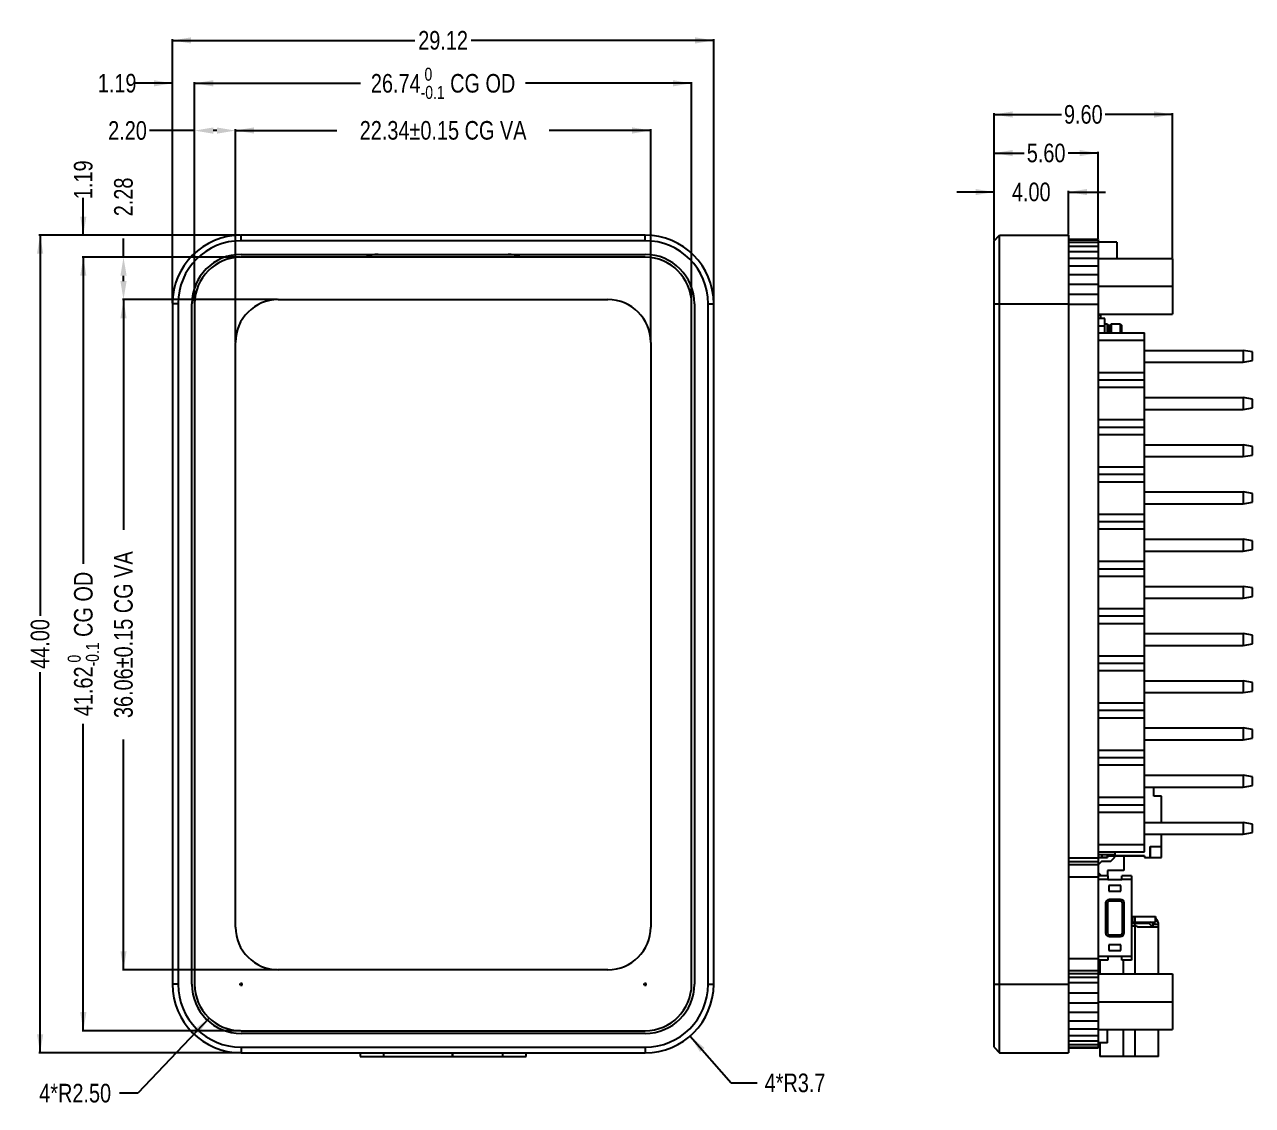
# Model space of a CAD drawing. Header units: millimetres. Extents: x 10 to 132, y -13 to 46.
# Drawn here: x 10.1 to 76.2, y -12.6 to 45.5 of the extents above; entities that cross this region are included whole.
import ezdxf

# ---------------------------------------------------------------- set-up
doc = ezdxf.new("R2010")
doc.units = ezdxf.units.MM
doc.header["$LTSCALE"] = 1.21
doc.header["$MEASUREMENT"] = 0
doc.header["$PDMODE"] = 3
doc.header["$PDSIZE"] = 0.3125
doc.layers.get('0').update_dxf_attribs({"linetype": 'CONTINUOUS'})
doc.layers.get('DEFPOINTS').update_dxf_attribs({"linetype": 'CONTINUOUS'})
doc.layers.add('Dim', color=3, linetype='CONTINUOUS', lineweight=25)
doc.layers.add('SURFACE', color=7, linetype='CONTINUOUS')
doc.styles.get("Standard").update_dxf_attribs({"font": 'txt', "width": 0.8})
doc.dimstyles.get("Standard").update_dxf_attribs({"dimtxt": 0.15625, "dimasz": 0.1875, "dimexe": 0.125, "dimexo": 0.0625, "dimgap": 0.09, "dimtad": 0, "dimtih": 1, "dimtoh": 1, "dimzin": 4, "dimdsep": 46, "dimtxsty": 'Standard', "dimblk": '_FILLED', "dimblk1": '_FILLED', "dimblk2": '_FILLED', "dimcen": 0.09, "dimazin": 1, "dimtp": 0.01, "dimtm": 0.01, "dimtfac": 1, "dimtofl": 0, "dimtmove": 0, "dimatfit": 3, "dimldrblk": '_FILLED', "dimfxl": 1, "dimtolj": 1, "dimtzin": 4, "dimarcsym": 0})

# ---------------------------------------------------------------- blocks, each defined once
blk = doc.blocks.new('_FILLED')
at = {"color": 0, "linetype": 'ByBlock'}
blk.add_solid([(0, 0), (-1, 0.167), (-1, -0.167)], dxfattribs=at)
blk = doc.blocks.new('*D4')
at = {"color": 0, "linetype": 'ByBlock', "lineweight": -2}
for p, q in [((21.481, 28.468), (21.481, 39.901)), ((21.481, 39.838), (26.939, 39.838)), ((43.821, 39.838), (38.363, 39.838)), ((43.821, 28.468), (43.821, 39.901))]:
    blk.add_line(p, q, dxfattribs=at)
at = {"layer": 'DEFPOINTS', "color": 0, "linetype": 'ByBlock'}
for p in [(21.481, 28.437), (43.821, 28.437)]:
    blk.add_point(p, dxfattribs=at)
at = {"color": 0, "linetype": 'ByBlock', "lineweight": -2, "rotation": 180}
blk.add_blockref('_FILLED', (21.481, 39.838), dxfattribs=at)
at = {"color": 0, "linetype": 'ByBlock', "lineweight": -2}
blk.add_blockref('_FILLED', (43.821, 39.838), dxfattribs=at)
at = {"color": 0, "linetype": 'ByBlock', "lineweight": -2, "insert": (32.651, 39.838), "char_height": 1, "attachment_point": 5}
blk.add_mtext('\\A1;22.34%%p0.15 CG VA', dxfattribs=at)
blk = doc.blocks.new('*D12')
at = {"color": 0, "linetype": 'ByBlock', "lineweight": -2}
for p, q in [((19.281, 30.548), (19.281, 42.438)), ((19.281, 42.376), (28.213, 42.376)), ((46.021, 42.376), (37.089, 42.376)), ((46.021, 30.548), (46.021, 42.438))]:
    blk.add_line(p, q, dxfattribs=at)
at = {"layer": 'DEFPOINTS', "color": 0, "linetype": 'ByBlock'}
for p in [(19.281, 30.517), (46.021, 30.517)]:
    blk.add_point(p, dxfattribs=at)
at = {"color": 0, "linetype": 'ByBlock', "lineweight": -2, "rotation": 180}
blk.add_blockref('_FILLED', (19.281, 42.376), dxfattribs=at)
at = {"color": 0, "linetype": 'ByBlock', "lineweight": -2}
blk.add_blockref('_FILLED', (46.021, 42.376), dxfattribs=at)
at = {"color": 0, "linetype": 'ByBlock', "lineweight": -2, "insert": (32.651, 42.376), "char_height": 1, "attachment_point": 5}
blk.add_mtext('\\A1;26.74{\\H0.7x;\\S 0^ -0.1;} CG OD', dxfattribs=at)
blk = doc.blocks.new('*D9')
at = {"color": 0, "linetype": 'ByBlock', "lineweight": -2}
for p, q in [((19.281, 39.832), (16.849, 39.832)), ((19.281, 30.579), (19.281, 39.895)), ((20.481, 39.832), (20.281, 39.832)), ((21.481, 28.499), (21.481, 39.895))]:
    blk.add_line(p, q, dxfattribs=at)
at = {"layer": 'DEFPOINTS', "color": 0, "linetype": 'ByBlock'}
for p in [(19.281, 30.548), (21.481, 28.468)]:
    blk.add_point(p, dxfattribs=at)
at = {"color": 0, "linetype": 'ByBlock', "lineweight": -2, "rotation": 180}
blk.add_blockref('_FILLED', (19.281, 39.832), dxfattribs=at)
at = {"color": 0, "linetype": 'ByBlock', "lineweight": -2}
blk.add_blockref('_FILLED', (21.481, 39.832), dxfattribs=at)
at = {"color": 0, "linetype": 'ByBlock', "lineweight": -2, "insert": (15.671, 39.832), "char_height": 1, "attachment_point": 5}
blk.add_mtext('\\A1;2.20', dxfattribs=at)
blk = doc.blocks.new('*D7')
at = {"color": 0, "linetype": 'ByBlock', "lineweight": -2}
for p, q in [((18.091, 30.548), (18.091, 44.746)), ((18.091, 44.683), (31.139, 44.683)), ((47.211, 44.683), (34.163, 44.683)), ((47.211, 30.548), (47.211, 44.746))]:
    blk.add_line(p, q, dxfattribs=at)
at = {"layer": 'DEFPOINTS', "color": 0, "linetype": 'ByBlock'}
for p in [(18.091, 30.517), (47.211, 30.517)]:
    blk.add_point(p, dxfattribs=at)
at = {"color": 0, "linetype": 'ByBlock', "lineweight": -2, "rotation": 180}
blk.add_blockref('_FILLED', (18.091, 44.683), dxfattribs=at)
at = {"color": 0, "linetype": 'ByBlock', "lineweight": -2}
blk.add_blockref('_FILLED', (47.211, 44.683), dxfattribs=at)
at = {"color": 0, "linetype": 'ByBlock', "lineweight": -2, "insert": (32.651, 44.683), "char_height": 1, "attachment_point": 5}
blk.add_mtext('\\A1;29.12', dxfattribs=at)
blk = doc.blocks.new('*D10')
at = {"color": 0, "linetype": 'ByBlock', "lineweight": -2}
for p, q in [((23.75, 30.737), (15.393, 30.737)), ((15.456, 30.737), (15.456, 18.352)), ((15.456, -5.323), (15.456, 7.062)), ((23.75, -5.323), (15.393, -5.323))]:
    blk.add_line(p, q, dxfattribs=at)
at = {"layer": 'DEFPOINTS', "color": 0, "linetype": 'ByBlock'}
for p in [(23.781, 30.737), (23.781, -5.323)]:
    blk.add_point(p, dxfattribs=at)
at = {"color": 0, "linetype": 'ByBlock', "lineweight": -2}
for p, rotation in [((15.456, 30.737), 90), ((15.456, -5.323), 270)]:
    blk.add_blockref('_FILLED', p, dxfattribs=dict(at, rotation=rotation))
at = {"color": 0, "linetype": 'ByBlock', "lineweight": -2, "insert": (15.456, 12.707), "char_height": 1, "attachment_point": 5, "rotation": 90}
blk.add_mtext('\\A1;36.06%%p0.15 CG VA', dxfattribs=at)
blk = doc.blocks.new('*D11')
at = {"color": 0, "linetype": 'ByBlock', "lineweight": -2}
for p, q in [((21.75, 33.017), (13.231, 33.017)), ((13.293, 33.017), (13.293, 16.512)), ((13.293, -8.603), (13.293, 7.902)), ((21.75, -8.603), (13.231, -8.603))]:
    blk.add_line(p, q, dxfattribs=at)
at = {"layer": 'DEFPOINTS', "color": 0, "linetype": 'ByBlock'}
for p in [(21.781, 33.017), (21.781, -8.603)]:
    blk.add_point(p, dxfattribs=at)
at = {"color": 0, "linetype": 'ByBlock', "lineweight": -2}
for p, rotation in [((13.293, 33.017), 90), ((13.293, -8.603), 270)]:
    blk.add_blockref('_FILLED', p, dxfattribs=dict(at, rotation=rotation))
at = {"color": 0, "linetype": 'ByBlock', "lineweight": -2, "insert": (13.293, 12.207), "char_height": 1, "attachment_point": 5, "rotation": 90}
blk.add_mtext('\\A1;41.62{\\H0.7x;\\S 0^ -0.1;} CG OD', dxfattribs=at)
blk = doc.blocks.new('*D13')
at = {"color": 0, "linetype": 'ByBlock', "lineweight": -2}
for p, q in [((21.75, 34.207), (10.906, 34.207)), ((10.969, 34.207), (10.969, 13.718)), ((10.969, -9.793), (10.969, 10.695)), ((21.75, -9.793), (10.906, -9.793))]:
    blk.add_line(p, q, dxfattribs=at)
at = {"layer": 'DEFPOINTS', "color": 0, "linetype": 'ByBlock'}
for p in [(21.781, 34.207), (21.781, -9.793)]:
    blk.add_point(p, dxfattribs=at)
at = {"color": 0, "linetype": 'ByBlock', "lineweight": -2}
for p, rotation in [((10.969, 34.207), 90), ((10.969, -9.793), 270)]:
    blk.add_blockref('_FILLED', p, dxfattribs=dict(at, rotation=rotation))
at = {"color": 0, "linetype": 'ByBlock', "lineweight": -2, "insert": (10.969, 12.207), "char_height": 1, "attachment_point": 5, "rotation": 90}
blk.add_mtext('\\A1;44.00', dxfattribs=at)
blk = doc.blocks.new('*D14')
at = {"color": 0, "linetype": 'ByBlock', "lineweight": -2}
for p, q in [((15.456, 33.017), (15.456, 34.017)), ((21.75, 33.017), (15.393, 33.017)), ((15.456, 31.737), (15.456, 32.017)), ((23.719, 30.737), (15.393, 30.737))]:
    blk.add_line(p, q, dxfattribs=at)
at = {"layer": 'DEFPOINTS', "color": 0, "linetype": 'ByBlock'}
for p in [(21.781, 33.017), (23.75, 30.737)]:
    blk.add_point(p, dxfattribs=at)
at = {"color": 0, "linetype": 'ByBlock', "lineweight": -2}
for p, rotation in [((15.456, 33.017), 90), ((15.456, 30.737), 270)]:
    blk.add_blockref('_FILLED', p, dxfattribs=dict(at, rotation=rotation))
at = {"color": 0, "linetype": 'ByBlock', "lineweight": -2, "insert": (15.456, 36.262), "char_height": 1, "attachment_point": 5, "rotation": 90}
blk.add_mtext('\\A1;2.28', dxfattribs=at)
blk = doc.blocks.new('*D16')
at = {"color": 0, "linetype": 'ByBlock', "lineweight": -2}
for p, q in [((13.293, 34.207), (13.293, 36.207)), ((21.75, 34.207), (13.231, 34.207)), ((21.75, 33.017), (13.231, 33.017)), ((13.293, 33.017), (13.293, 31.017))]:
    blk.add_line(p, q, dxfattribs=at)
at = {"layer": 'DEFPOINTS', "color": 0, "linetype": 'ByBlock'}
for p in [(21.781, 34.207), (21.781, 33.017)]:
    blk.add_point(p, dxfattribs=at)
at = {"color": 0, "linetype": 'ByBlock', "lineweight": -2}
for p, rotation in [((13.293, 34.207), 270), ((13.293, 33.017), 90)]:
    blk.add_blockref('_FILLED', p, dxfattribs=dict(at, rotation=rotation))
at = {"color": 0, "linetype": 'ByBlock', "lineweight": -2, "insert": (13.293, 37.185), "char_height": 1, "attachment_point": 5, "rotation": 90}
blk.add_mtext('\\A1;1.19', dxfattribs=at)
blk = doc.blocks.new('*D17')
at = {"color": 0, "linetype": 'ByBlock', "lineweight": -2}
for p, q in [((18.091, 42.376), (16.091, 42.376)), ((18.091, 41.418), (18.091, 42.438)), ((19.281, 41.418), (19.281, 42.438)), ((19.281, 42.376), (21.281, 42.376))]:
    blk.add_line(p, q, dxfattribs=at)
at = {"layer": 'DEFPOINTS', "color": 0, "linetype": 'ByBlock'}
for p in [(18.091, 41.386), (19.281, 41.386)]:
    blk.add_point(p, dxfattribs=at)
at = {"color": 0, "linetype": 'ByBlock', "lineweight": -2}
blk.add_blockref('_FILLED', (18.091, 42.376), dxfattribs=at)
at = {"color": 0, "linetype": 'ByBlock', "lineweight": -2, "rotation": 180}
blk.add_blockref('_FILLED', (19.281, 42.376), dxfattribs=at)
at = {"color": 0, "linetype": 'ByBlock', "lineweight": -2, "insert": (15.113, 42.376), "char_height": 1, "attachment_point": 5}
blk.add_mtext('\\A1;1.19', dxfattribs=at)
blk = doc.blocks.new('*D20')
at = {"color": 0, "linetype": 'ByBlock', "lineweight": -2}
for p, q in [((43.422, -6.103), (43.62, -6.103)), ((43.521, -6.004), (43.521, -6.202)), ((45.943, -8.888), (48.142, -11.416)), ((48.142, -11.416), (49.542, -11.416))]:
    blk.add_line(p, q, dxfattribs=at)
at = {"layer": 'DEFPOINTS', "color": 0, "linetype": 'ByBlock'}
for p in [(43.521, -6.103), (45.943, -8.888)]:
    blk.add_point(p, dxfattribs=at)
at = {"color": 0, "linetype": 'ByBlock', "lineweight": -2, "rotation": 131.015684244192}
blk.add_blockref('_FILLED', (45.943, -8.888), dxfattribs=at)
at = {"color": 0, "linetype": 'ByBlock', "lineweight": -2, "insert": (51.587, -11.416), "char_height": 1, "attachment_point": 5}
blk.add_mtext('\\A1;4*R3.7', dxfattribs=at)
blk = doc.blocks.new('*D19')
at = {"color": 0, "linetype": 'ByBlock', "lineweight": -2}
for p, q in [((21.682, -6.103), (21.88, -6.103)), ((21.781, -6.004), (21.781, -6.202)), ((20.063, -7.92), (16.234, -11.968)), ((16.234, -11.968), (15.234, -11.968))]:
    blk.add_line(p, q, dxfattribs=at)
at = {"layer": 'DEFPOINTS', "color": 0, "linetype": 'ByBlock'}
for p in [(21.781, -6.103), (20.063, -7.92)]:
    blk.add_point(p, dxfattribs=at)
at = {"color": 0, "linetype": 'ByBlock', "lineweight": -2, "rotation": 46.592154529395}
blk.add_blockref('_FILLED', (20.063, -7.92), dxfattribs=at)
at = {"color": 0, "linetype": 'ByBlock', "lineweight": -2, "insert": (12.855, -11.968), "char_height": 1, "attachment_point": 5}
blk.add_mtext('\\A1;4*R2.50', dxfattribs=at)
blk = doc.blocks.new('*D21')
at = {"color": 0, "linetype": 'ByBlock', "lineweight": -2}
for p, q in [((62.296, 36.524), (60.296, 36.524)), ((62.296, 33.938), (62.296, 36.586)), ((66.296, 34.238), (66.296, 36.586)), ((66.296, 36.524), (68.296, 36.524))]:
    blk.add_line(p, q, dxfattribs=at)
at = {"layer": 'DEFPOINTS', "color": 0, "linetype": 'ByBlock'}
for p in [(62.296, 33.907), (66.296, 34.207)]:
    blk.add_point(p, dxfattribs=at)
at = {"color": 0, "linetype": 'ByBlock', "lineweight": -2}
blk.add_blockref('_FILLED', (62.296, 36.524), dxfattribs=at)
at = {"color": 0, "linetype": 'ByBlock', "lineweight": -2, "rotation": 180}
blk.add_blockref('_FILLED', (66.296, 36.524), dxfattribs=at)
at = {"color": 0, "linetype": 'ByBlock', "lineweight": -2, "insert": (64.296, 36.524), "char_height": 1, "attachment_point": 5}
blk.add_mtext('\\A1;4.00', dxfattribs=at)
blk = doc.blocks.new('*D24')
at = {"color": 0, "linetype": 'ByBlock', "lineweight": -2}
for p, q in [((62.296, 33.938), (62.296, 38.682)), ((62.296, 38.62), (63.918, 38.62)), ((67.896, 38.62), (66.275, 38.62)), ((67.896, 34), (67.896, 38.682))]:
    blk.add_line(p, q, dxfattribs=at)
at = {"layer": 'DEFPOINTS', "color": 0, "linetype": 'ByBlock'}
for p in [(62.296, 33.907), (67.896, 33.968)]:
    blk.add_point(p, dxfattribs=at)
at = {"color": 0, "linetype": 'ByBlock', "lineweight": -2, "rotation": 180}
blk.add_blockref('_FILLED', (62.296, 38.62), dxfattribs=at)
at = {"color": 0, "linetype": 'ByBlock', "lineweight": -2}
blk.add_blockref('_FILLED', (67.896, 38.62), dxfattribs=at)
at = {"color": 0, "linetype": 'ByBlock', "lineweight": -2, "insert": (65.096, 38.62), "char_height": 1, "attachment_point": 5}
blk.add_mtext('\\A1;5.60', dxfattribs=at)
blk = doc.blocks.new('*D25')
at = {"color": 0, "linetype": 'ByBlock', "lineweight": -2}
for p, q in [((62.296, 33.938), (62.296, 40.76)), ((62.296, 40.697), (65.918, 40.697)), ((71.896, 40.697), (68.275, 40.697)), ((71.896, 32.988), (71.896, 40.76))]:
    blk.add_line(p, q, dxfattribs=at)
at = {"layer": 'DEFPOINTS', "color": 0, "linetype": 'ByBlock'}
for p in [(62.296, 33.907), (71.896, 32.957)]:
    blk.add_point(p, dxfattribs=at)
at = {"color": 0, "linetype": 'ByBlock', "lineweight": -2, "rotation": 180}
blk.add_blockref('_FILLED', (62.296, 40.697), dxfattribs=at)
at = {"color": 0, "linetype": 'ByBlock', "lineweight": -2}
blk.add_blockref('_FILLED', (71.896, 40.697), dxfattribs=at)
at = {"color": 0, "linetype": 'ByBlock', "lineweight": -2, "insert": (67.096, 40.697), "char_height": 1, "attachment_point": 5}
blk.add_mtext('\\A1;9.60', dxfattribs=at)

msp = doc.modelspace()

# ---------------------------------------------------------------- linework, layer by layer
at = {"color": 7, "linetype": 'Continuous'}
for p, q in [((21.781, 33.907), (21.781, 34.207)), ((43.521, 34.207), (21.781, 34.207)), ((43.521, 33.907), (21.781, 33.907)), ((43.521, 33.907), (43.521, 34.207)), ((62.296, 33.907), (62.596, 34.207)), ((62.296, -9.493), (62.296, 33.907)), ((62.596, -9.793), (62.596, 34.207)), ((62.596, 34.207), (66.296, 34.207)), ((66.296, 34.207), (66.296, -9.793)), ((67.896, 33.979), (66.296, 33.979)), ((67.896, 33.968), (66.296, 33.968)), ((67.896, 33.936), (66.296, 33.936)), ((67.896, 33.807), (66.296, 33.807)), ((67.896, 33.979), (67.896, -9.542)), ((68.896, 33.835), (67.896, 33.835)), ((68.896, 33.835), (68.896, 32.957)), ((21.781, 33.167), (43.521, 33.167)), ((67.896, 33.597), (66.296, 33.597)), ((67.896, 33.309), (66.296, 33.309)), ((43.521, 33.017), (21.781, 33.017)), ((67.896, 32.951), (66.296, 32.951)), ((67.896, 32.532), (66.296, 32.532)), ((67.896, 32.957), (71.896, 32.957)), ((71.896, 32.957), (71.896, 29.957)), ((67.896, 32.062), (66.296, 32.062)), ((67.896, 31.553), (66.296, 31.553)), ((67.896, 31.457), (71.896, 31.457)), ((18.091, 30.517), (18.091, -6.103)), ((18.391, 30.517), (18.091, 30.517)), ((18.391, 30.517), (18.391, -6.103)), ((19.131, -6.103), (19.131, 30.517)), ((19.281, 30.517), (19.281, -6.103)), ((23.781, 30.737), (41.521, 30.737)), ((46.021, -6.103), (46.021, 30.517)), ((46.171, 30.517), (46.171, -6.103)), ((46.911, -6.103), (46.911, 30.517)), ((46.911, 30.517), (47.211, 30.517)), ((47.211, -6.103), (47.211, 30.517)), ((62.296, 30.517), (66.296, 30.517)), ((67.896, 31.018), (66.296, 31.018)), ((67.896, 30.468), (66.296, 30.468)), ((67.896, 29.957), (71.896, 29.957)), ((67.896, 29.925), (68.046, 29.925)), ((68.046, 29.725), (68.046, 29.925)), ((67.896, 29.475), (67.916, 29.475)), ((67.896, 29.396), (67.916, 29.396)), ((67.916, 28.957), (67.916, 29.725)), ((68.246, 29.725), (67.916, 29.725)), ((67.916, 29.325), (68.246, 29.325)), ((68.246, 28.957), (68.246, 29.725)), ((68.246, 29.425), (68.386, 29.425)), ((68.386, 29.425), (68.386, 28.957)), ((68.386, 29.425), (68.456, 29.355)), ((68.456, 28.957), (68.456, 29.355)), ((68.456, 29.355), (68.546, 29.355)), ((68.616, 29.425), (68.546, 29.355)), ((68.546, 29.355), (68.546, 28.957)), ((68.616, 28.957), (68.616, 29.425)), ((68.616, 29.425), (69.076, 29.425)), ((69.076, 29.425), (69.076, 28.957)), ((69.076, 29.425), (69.146, 29.355)), ((69.146, 29.355), (69.146, 28.957)), ((21.481, -3.023), (21.481, 28.437)), ((43.821, 28.437), (43.821, -3.023)), ((67.896, 28.957), (70.396, 28.957)), ((67.896, 28.557), (70.396, 28.557)), ((70.396, 1.017), (70.396, 28.957)), ((70.396, 28.007), (75.696, 28.007)), ((75.696, 28.007), (75.696, 27.367)), ((76.196, 27.919), (75.696, 28.007)), ((76.196, 27.455), (76.196, 27.919)), ((70.396, 27.367), (75.696, 27.367)), ((75.696, 27.367), (76.196, 27.455)), ((67.896, 26.817), (70.396, 26.817)), ((67.896, 26.417), (70.396, 26.417)), ((67.896, 26.017), (70.396, 26.017)), ((70.396, 25.467), (75.696, 25.467)), ((75.696, 25.467), (75.696, 24.827)), ((76.196, 25.379), (75.696, 25.467)), ((76.196, 24.915), (76.196, 25.379)), ((70.396, 24.827), (75.696, 24.827)), ((75.696, 24.827), (76.196, 24.915)), ((67.896, 24.277), (70.396, 24.277)), ((67.896, 23.877), (70.396, 23.877)), ((67.896, 23.477), (70.396, 23.477)), ((70.396, 22.927), (75.696, 22.927)), ((75.696, 22.927), (75.696, 22.287)), ((76.196, 22.839), (75.696, 22.927)), ((76.196, 22.375), (76.196, 22.839)), ((70.396, 22.287), (75.696, 22.287)), ((75.696, 22.287), (76.196, 22.375)), ((67.896, 21.737), (70.396, 21.737)), ((67.896, 21.337), (70.396, 21.337)), ((67.896, 20.937), (70.396, 20.937)), ((70.396, 20.387), (75.696, 20.387)), ((75.696, 20.387), (75.696, 19.747)), ((76.196, 20.299), (75.696, 20.387)), ((75.696, 19.747), (76.196, 19.835)), ((76.196, 19.835), (76.196, 20.299)), ((67.896, 19.197), (70.396, 19.197)), ((70.396, 19.747), (75.696, 19.747)), ((67.896, 18.797), (70.396, 18.797)), ((67.896, 18.397), (70.396, 18.397)), ((70.396, 17.847), (75.696, 17.847)), ((75.696, 17.847), (75.696, 17.207)), ((76.196, 17.759), (75.696, 17.847)), ((70.396, 17.207), (75.696, 17.207)), ((75.696, 17.207), (76.196, 17.295)), ((76.196, 17.295), (76.196, 17.759)), ((67.896, 16.657), (70.396, 16.657)), ((67.896, 16.257), (70.396, 16.257)), ((67.896, 15.857), (70.396, 15.857)), ((70.396, 15.307), (75.696, 15.307)), ((76.196, 15.219), (75.696, 15.307)), ((75.696, 15.307), (75.696, 14.667)), ((76.196, 14.755), (76.196, 15.219)), ((70.396, 14.667), (75.696, 14.667)), ((75.696, 14.667), (76.196, 14.755)), ((67.896, 14.117), (70.396, 14.117)), ((67.896, 13.717), (70.396, 13.717)), ((67.896, 13.317), (70.396, 13.317)), ((70.396, 12.767), (75.696, 12.767)), ((76.196, 12.679), (75.696, 12.767)), ((75.696, 12.767), (75.696, 12.127)), ((76.196, 12.215), (76.196, 12.679)), ((70.396, 12.127), (75.696, 12.127)), ((75.696, 12.127), (76.196, 12.215)), ((67.896, 11.577), (70.396, 11.577)), ((67.896, 11.177), (70.396, 11.177)), ((67.896, 10.777), (70.396, 10.777)), ((70.396, 10.227), (75.696, 10.227)), ((76.196, 10.139), (75.696, 10.227)), ((75.696, 10.227), (75.696, 9.587)), ((76.196, 9.675), (76.196, 10.139)), ((70.396, 9.587), (75.696, 9.587)), ((75.696, 9.587), (76.196, 9.675)), ((67.896, 9.037), (70.396, 9.037)), ((67.896, 8.637), (70.396, 8.637)), ((67.896, 8.237), (70.396, 8.237)), ((70.396, 7.687), (75.696, 7.687)), ((76.196, 7.599), (75.696, 7.687)), ((75.696, 7.687), (75.696, 7.047)), ((76.196, 7.135), (76.196, 7.599)), ((70.396, 7.047), (75.696, 7.047)), ((75.696, 7.047), (76.196, 7.135)), ((67.896, 6.497), (70.396, 6.497)), ((67.896, 6.097), (70.396, 6.097)), ((67.896, 5.697), (70.396, 5.697)), ((70.396, 5.147), (75.696, 5.147)), ((76.196, 5.059), (75.696, 5.147)), ((75.696, 5.147), (75.696, 4.507)), ((76.196, 4.595), (76.196, 5.059)), ((70.396, 4.507), (75.696, 4.507)), ((70.896, 4.014), (70.896, 4.507)), ((71.296, 4.014), (70.896, 4.014)), ((71.296, 2.607), (71.296, 4.014)), ((75.696, 4.507), (76.196, 4.595)), ((67.896, 3.957), (70.396, 3.957)), ((67.896, 3.557), (70.396, 3.557)), ((67.896, 3.157), (70.396, 3.157)), ((70.396, 2.607), (75.696, 2.607)), ((76.196, 2.519), (75.696, 2.607)), ((75.696, 2.607), (75.696, 1.967)), ((75.696, 1.967), (76.196, 2.055)), ((76.196, 2.055), (76.196, 2.519)), ((67.896, 1.417), (70.396, 1.417)), ((70.396, 1.967), (75.696, 1.967)), ((71.296, 0.714), (71.296, 1.967)), ((67.896, 0.676), (66.296, 0.676)), ((67.896, 1.017), (70.396, 1.017)), ((67.896, 0.714), (68.396, 0.714)), ((67.916, 0.857), (67.916, 1.017)), ((68.796, 0.857), (67.916, 0.857)), ((68.096, 0.857), (68.096, 0.714)), ((68.396, 0.814), (70.396, 0.814)), ((68.396, 0.714), (68.396, 0.814)), ((68.571, 0.514), (68.771, 0.714)), ((68.771, 0.714), (68.771, 0.814)), ((68.796, 1.017), (68.796, 0.857)), ((69.271, 0.814), (69.271, 0.014)), ((70.396, 0.814), (70.396, 0.714)), ((70.696, 1.314), (71.296, 1.314)), ((70.696, 0.714), (70.696, 1.314)), ((67.896, 0.48), (66.296, 0.48)), ((67.896, 0.315), (66.296, 0.315)), ((67.896, 0.314), (68.096, 0.514)), ((68.096, 0.514), (68.571, 0.514)), ((69.271, 0.014), (68.396, 0.014)), ((68.396, 0.014), (68.396, -0.261)), ((67.896, -0.332), (66.296, -0.332)), ((68.071, -0.261), (67.896, -0.086)), ((68.424, -0.261), (67.896, -0.261)), ((68.424, -0.465), (67.896, -0.461)), ((68.424, -0.261), (68.424, -0.468)), ((68.424, -0.465), (69.168, -0.465)), ((69.696, -0.261), (69.168, -0.261)), ((69.168, -0.468), (69.168, -0.261)), ((69.696, -0.461), (69.168, -0.465)), ((69.696, -0.261), (69.696, -4.811)), ((69.121, -0.786), (68.471, -0.786)), ((68.471, -0.786), (68.471, -1.086)), ((68.471, -1.086), (69.121, -1.086)), ((69.121, -1.086), (69.121, -0.786)), ((68.396, -1.736), (68.296, -1.736)), ((68.296, -1.736), (68.296, -3.336)), ((68.396, -1.736), (68.396, -3.336)), ((69.096, -1.536), (68.496, -1.536)), ((68.496, -1.636), (68.496, -1.536)), ((69.096, -1.636), (68.496, -1.636)), ((69.096, -1.636), (69.096, -1.536)), ((69.196, -1.736), (69.296, -1.736)), ((69.196, -3.336), (69.196, -1.736)), ((69.296, -3.336), (69.296, -1.736)), ((69.696, -2.463), (70.988, -2.463)), ((69.736, -2.463), (69.736, -2.763)), ((69.866, -2.463), (69.866, -2.763)), ((70.986, -2.763), (70.986, -2.463)), ((70.988, -2.463), (70.988, -2.763)), ((69.696, -2.763), (70.988, -2.763)), ((69.696, -2.813), (70.626, -2.813)), ((69.696, -2.963), (69.866, -2.963)), ((69.866, -2.813), (69.866, -2.877)), ((69.866, -2.963), (69.866, -5.543)), ((70.066, -3.013), (71.146, -3.013)), ((70.826, -3.013), (70.626, -2.813)), ((70.837, -2.863), (71.143, -2.863)), ((70.846, -3.013), (70.846, -2.763)), ((71.146, -5.543), (71.146, -2.913)), ((68.396, -3.336), (68.296, -3.336)), ((68.496, -3.436), (69.096, -3.436)), ((68.496, -3.436), (68.496, -3.536)), ((68.496, -3.536), (69.096, -3.536)), ((69.096, -3.436), (69.096, -3.536)), ((69.196, -3.336), (69.296, -3.336)), ((68.424, -4.608), (67.896, -4.611)), ((68.424, -4.604), (68.424, -4.811)), ((69.168, -4.608), (68.424, -4.608)), ((69.121, -3.986), (68.471, -3.986)), ((68.471, -3.986), (68.471, -4.286)), ((68.471, -4.286), (69.121, -4.286)), ((69.121, -4.286), (69.121, -3.986)), ((69.168, -4.811), (69.168, -4.604)), ((69.696, -4.611), (69.168, -4.608)), ((67.896, -4.732), (66.296, -4.732)), ((68.424, -4.811), (67.896, -4.811)), ((67.986, -4.811), (67.986, -5.543)), ((69.696, -4.811), (69.168, -4.811)), ((69.266, -5.543), (69.266, -4.811)), ((41.521, -5.323), (23.781, -5.323)), ((67.896, -5.385), (66.296, -5.385)), ((67.896, -5.544), (66.296, -5.544)), ((67.896, -5.739), (66.296, -5.739)), ((67.896, -5.543), (71.896, -5.543)), ((71.896, -5.543), (71.896, -8.543)), ((18.391, -6.103), (18.091, -6.103)), ((46.911, -6.103), (47.211, -6.103)), ((62.296, -6.103), (66.296, -6.103)), ((67.896, -6.032), (66.296, -6.032)), ((67.896, -6.581), (66.296, -6.581)), ((67.896, -7.117), (66.296, -7.117)), ((67.896, -7.043), (71.896, -7.043)), ((67.896, -7.625), (66.296, -7.625)), ((67.896, -8.095), (66.296, -8.095)), ((67.896, -8.514), (66.296, -8.514)), ((67.896, -8.543), (71.896, -8.543)), ((68.396, -9.253), (68.396, -8.543)), ((69.266, -9.993), (69.266, -8.543)), ((69.866, -8.543), (69.866, -9.993)), ((71.146, -9.993), (71.146, -8.543)), ((21.781, -8.603), (43.521, -8.603)), ((43.521, -8.753), (21.781, -8.753)), ((67.896, -8.872), (66.296, -8.872)), ((67.896, -9.16), (66.296, -9.16)), ((21.781, -9.493), (43.521, -9.493)), ((21.781, -9.493), (21.781, -9.793)), ((21.781, -9.793), (43.521, -9.793)), ((28.181, -9.793), (28.181, -9.993)), ((29.461, -9.993), (29.461, -9.793)), ((33.151, -9.793), (33.151, -9.993)), ((33.151, -9.893), (33.161, -9.893)), ((33.161, -9.993), (33.161, -9.793)), ((35.841, -9.793), (35.841, -9.993)), ((37.121, -9.993), (37.121, -9.793)), ((43.521, -9.493), (43.521, -9.793)), ((62.296, -9.493), (62.596, -9.793)), ((62.596, -9.793), (66.296, -9.793)), ((67.896, -9.371), (66.296, -9.371)), ((67.896, -9.499), (66.296, -9.499)), ((67.896, -9.542), (66.296, -9.542)), ((68.396, -9.253), (67.896, -9.253)), ((67.986, -9.253), (67.986, -9.993)), ((28.181, -9.993), (37.121, -9.993)), ((71.146, -9.993), (67.986, -9.993))]:
    msp.add_line(p, q, dxfattribs=at)
msp.add_line((70.396, 0.714), (71.296, 0.714))
for centre, radius, start, end in [((21.781, 30.517), 3.69, 90, 180), ((21.781, 30.517), 3.39, 90, 180), ((43.521, 30.517), 3.69, 0, 90), ((43.521, 30.517), 3.39, 0, 90), ((21.781, 30.517), 2.65, 90, 180), ((29.151, 31.667), 1.5, 90, 115.79078), ((36.151, 31.667), 1.5, 64.20922, 90), ((43.521, 30.517), 2.65, 0, 90), ((21.781, 30.517), 2.5, 90, 180), ((43.521, 30.517), 2.5, 0, 90), ((23.781, 28.437), 2.3, 90, 180), ((41.521, 28.437), 2.3, 0, 90), ((68.496, -1.736), 0.2, 90, 180), ((68.496, -1.736), 0.1, 90, 180), ((69.096, -1.736), 0.2, 0, 90), ((69.096, -1.736), 0.1, 0, 90), ((70.696, -2.913), 0.45, 360, 49.15109), ((23.781, -3.023), 2.3, 180, 270), ((41.521, -3.023), 2.3, 270, 360), ((69.719, -3.013), 0.2, 30, 90), ((70.066, -2.813), 0.2, 210, 270), ((70.696, -2.913), 0.15, 360, 90), ((68.496, -3.336), 0.2, 180, 270), ((68.496, -3.336), 0.1, 180, 270), ((69.096, -3.336), 0.2, 270, 360), ((69.096, -3.336), 0.1, 270, 360), ((21.781, -6.103), 3.69, 180, 270), ((21.781, -6.103), 3.39, 180, 270), ((21.781, -6.103), 2.65, 180, 270), ((21.781, -6.103), 2.5, 180, 270), ((43.521, -6.103), 3.69, 270, 360), ((43.521, -6.103), 3.39, 270, 360), ((43.521, -6.103), 2.65, 270, 360), ((43.521, -6.103), 2.5, 270, 360)]:
    msp.add_arc(centre, radius, start, end, dxfattribs=at)
msp.add_ellipse((69.866, -1.683), major_axis=(1.28, 0), ratio=1, start_param=-1.570796, end_param=-1.519354, dxfattribs=at)
at = {"layer": 'SURFACE', "color": 6, "linetype": 'Continuous'}
for p, q in [((67.896, 4.914), (67.896, 0.714)), ((68.396, 0.714), (67.896, 0.714)), ((70.396, 0.814), (68.396, 0.814)), ((68.396, 0.814), (68.396, 0.714)), ((68.771, 0.714), (68.571, 0.514)), ((70.696, 1.314), (70.696, 0.714)), ((68.096, 0.514), (67.896, 0.314))]:
    msp.add_line(p, q, dxfattribs=at)

# ---------------------------------------------------------------- dimensions: what is measured, and where the dimension line sits
at = {"layer": 'Dim'}
for base, p1, p2, picture, middle in [((47.211, 44.683), (18.091, 30.517), (47.211, 30.517), '*D7', (32.651, 44.683)), ((18.091, 42.376), (19.281, 41.386), (18.091, 41.386), '*D17', (15.113, 42.376)), ((62.296, 40.697), (71.896, 32.957), (62.296, 33.907), '*D25', (67.096, 40.697)), ((62.296, 38.62), (67.896, 33.968), (62.296, 33.907), '*D24', (65.096, 38.62)), ((62.296, 36.524), (66.296, 34.207), (62.296, 33.907), '*D21', (64.296, 36.524))]:
    dim = msp.add_linear_dim(base=base, p1=p1, p2=p2, dimstyle='Standard', override={"dimscale": 0.5, "dimtxt": 2, "dimasz": 2, "dimtih": 0, "dimtoh": 0, "dimzin": 0, "dimcen": 0.198, "dimadec": 0, "dimazin": 0, "dimtp": 0, "dimtm": 0, "dimtdec": 4, "dimtzin": 0}, dxfattribs=at)
    dim.commit()
    dim.dimension.update_dxf_attribs({"geometry": picture, "text_midpoint": middle})
for base, p1, p2, text, picture, middle in [((46.021, 42.376), (19.281, 30.517), (46.021, 30.517), '<>{\\H0.7x;\\S 0^ -0.1;} CG OD', '*D12', (32.651, 42.376)), ((43.821, 39.838), (21.481, 28.437), (43.821, 28.437), '<>%%p0.15 CG VA', '*D4', (32.651, 39.838))]:
    dim = msp.add_linear_dim(base=base, p1=p1, p2=p2, text=text, dimstyle='Standard', override={"dimscale": 0.5, "dimtxt": 2, "dimasz": 2, "dimtih": 0, "dimtoh": 0, "dimzin": 0, "dimpost": '<>', "dimcen": 0.198, "dimadec": 0, "dimazin": 0, "dimtp": 0, "dimtm": 0, "dimtdec": 4, "dimtzin": 0}, dxfattribs=at)
    dim.commit()
    dim.dimension.update_dxf_attribs({"geometry": picture, "text_midpoint": middle})
dim = msp.add_linear_dim(base=(19.281, 39.832), p1=(21.481, 28.468), p2=(19.281, 30.548), dimstyle='Standard', override={"dimscale": 0.5, "dimtxt": 2, "dimasz": 2, "dimtih": 0, "dimtoh": 0, "dimzin": 0, "dimcen": 0.198, "dimadec": 0, "dimazin": 0, "dimtp": 0, "dimtm": 0, "dimtdec": 4, "dimtzin": 0}, dxfattribs=at)
dim.commit()
dim.dimension.update_dxf_attribs({"geometry": '*D9', "text_midpoint": (15.671, 39.832), "dimtype": 160})
for base, p1, p2, picture, middle in [((13.293, 34.207), (21.781, 33.017), (21.781, 34.207), '*D16', (13.293, 37.185)), ((15.456, 33.017), (23.75, 30.737), (21.781, 33.017), '*D14', (15.456, 36.262)), ((10.969, -9.793), (21.781, 34.207), (21.781, -9.793), '*D13', (10.969, 12.207))]:
    dim = msp.add_linear_dim(base=base, p1=p1, p2=p2, angle=90, dimstyle='Standard', override={"dimscale": 0.5, "dimtxt": 2, "dimasz": 2, "dimtih": 0, "dimtoh": 0, "dimzin": 0, "dimcen": 0.198, "dimadec": 0, "dimazin": 0, "dimtp": 0, "dimtm": 0, "dimtdec": 4, "dimtzin": 0}, dxfattribs=at)
    dim.commit()
    dim.dimension.update_dxf_attribs({"geometry": picture, "text_midpoint": middle})
for base, p1, p2, text, picture, middle in [((13.293, -8.603), (21.781, 33.017), (21.781, -8.603), '<>{\\H0.7x;\\S 0^ -0.1;} CG OD', '*D11', (13.293, 12.207)), ((15.456, -5.323), (23.781, 30.737), (23.781, -5.323), '<>%%p0.15 CG VA', '*D10', (15.456, 12.707))]:
    dim = msp.add_linear_dim(base=base, p1=p1, p2=p2, angle=90, text=text, dimstyle='Standard', override={"dimscale": 0.5, "dimtxt": 2, "dimasz": 2, "dimtih": 0, "dimtoh": 0, "dimzin": 0, "dimpost": '<>', "dimcen": 0.198, "dimadec": 0, "dimazin": 0, "dimtp": 0, "dimtm": 0, "dimtdec": 4, "dimtzin": 0}, dxfattribs=at)
    dim.commit()
    dim.dimension.update_dxf_attribs({"geometry": picture, "text_midpoint": middle})
for center, mpoint, override, picture, middle in [((21.781, -6.103), (20.063, -7.92), {"dimscale": 0.5, "dimtxt": 2, "dimasz": 2, "dimtih": 0, "dimzin": 0, "dimpost": '<>', "dimcen": 0.198, "dimadec": 0, "dimazin": 0, "dimtp": 0, "dimtm": 0, "dimtdec": 4, "dimtzin": 0}, '*D19', (12.855, -11.968)), ((43.521, -6.103), (45.943, -8.888), {"dimscale": 0.5, "dimtxt": 2, "dimasz": 2, "dimtih": 0, "dimdec": 1, "dimzin": 0, "dimpost": '<>', "dimcen": 0.198, "dimadec": 0, "dimazin": 0, "dimtp": 0, "dimtm": 0, "dimtdec": 4, "dimtzin": 0}, '*D20', (51.587, -11.416))]:
    dim = msp.add_radius_dim(center=center, mpoint=mpoint, text='4*R<>', dimstyle='Standard', override=override, dxfattribs=at)
    dim.commit()
    dim.dimension.update_dxf_attribs({"geometry": picture, "text_midpoint": middle, "dimtype": 164})

doc.saveas('drawing.dxf')
